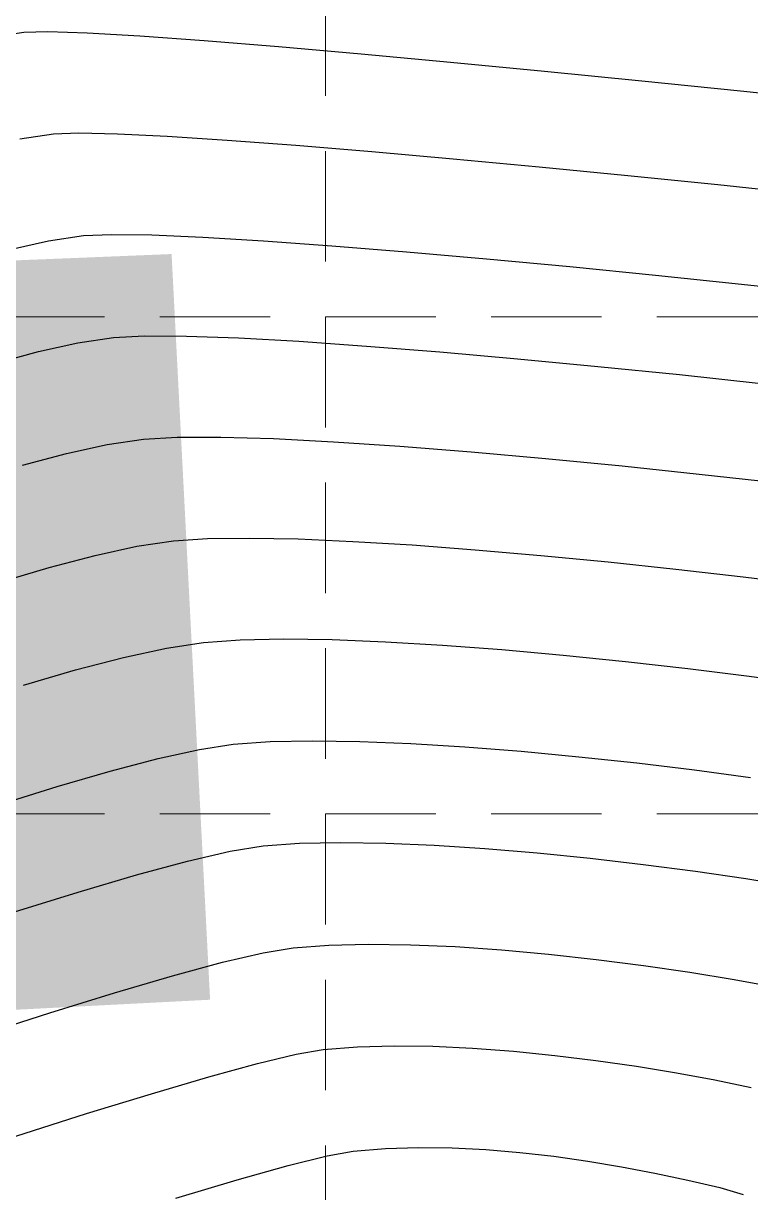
# Model space of a CAD drawing. Header units: inches. Extents: x 2547543 to 2548696, y 7125653 to 7126375.
# Drawn here: x 2548162.64 to 2548188.98, y 7125856.67 to 7125899 of the extents above; entities that cross this region are included whole.
import ezdxf

# ---------------------------------------------------------------- set-up
doc = ezdxf.new("R2010")
doc.units = ezdxf.units.IN
doc.header["$MEASUREMENT"] = 0
doc.linetypes.add('HIDDEN', pattern=[0.375, 0.25, -0.125])
for name, color, linetype in [('CONT-MJR', 6, 'Continuous'), ('CONT-MNR', 14, 'Continuous'), ('EROSION BLANKET', 84, 'Continuous'), ('GRID', 254, 'HIDDEN')]:
    doc.layers.add(name, color=color, linetype=linetype)

msp = doc.modelspace()

# ---------------------------------------------------------------- linework, layer by layer
at = {"layer": 'CONT-MJR', "color": 35, "extrusion": (0.1477954321651976, -0.9890179524311491, 0), "elevation": -6671027.318948362}
msp.add_lwpolyline([(3573353.656288219, 570.0000000000009), (3573354.939073028, 570.0000000000009)], dxfattribs=at)
at = {"layer": 'CONT-MJR', "color": 35, "extrusion": (0.04576885786171678, -0.9989520567324711, 0), "elevation": -7001797.193832854}
msp.add_lwpolyline([(2871638.394225038, 570.0000000000009), (2871639.409951007, 570.0000000000009)], dxfattribs=at)
at = {"layer": 'CONT-MJR', "color": 35}
for points, elevation in [([(2548165.834223473, 7125891.363587121), (2548167.293143562, 7125891.344456732)], 570), ([(2548167.293143562, 7125891.344456732), (2548169.143784569, 7125891.265839651)], 570), ([(2548169.143784569, 7125891.265839651), (2548171.333608872, 7125891.133868188)], 570), ([(2548176.52065688, 7125890.734391373), (2548179.41280534, 7125890.479150647)], 570), ([(2548188.653297073, 7125889.565006956), (2548191.746351028, 7125889.231259597)], 570), ([(2548171.575691722, 7125872.996820161), (2548173.112853144, 7125873.030120217)], 565), ([(2548173.112853144, 7125873.030120217), (2548174.823031823, 7125873.006706919)], 565), ([(2548167.520370089, 7125872.380877873), (2548169.018097489, 7125872.71191888)], 565), ([(2548170.243165097, 7125872.901548334), (2548171.575691722, 7125872.996820161)], 565), ([(2548165.787657677, 7125871.926344977), (2548167.520370089, 7125872.380877873)], 565), ([(2548182.761568238, 7125872.451088481), (2548184.862570056, 7125872.222984636)], 565), ([(2548186.946883873, 7125871.969717926), (2548188.982892149, 7125871.696546767)], 565), ([(2548161.767976936, 7125870.718482178), (2548163.857635032, 7125871.366239856)], 565)]:
    msp.add_lwpolyline(points, dxfattribs=dict(at, elevation=elevation))
at = {"layer": 'CONT-MJR', "color": 35, "extrusion": (0.21724364015921, -0.9761174113857285, 0), "elevation": -6402134.075689521}
msp.add_lwpolyline([(4035359.962147317, 570.0000000000005), (4035361.33697576, 570.0000000000005)], dxfattribs=at)
at = {"layer": 'CONT-MJR', "color": 35, "extrusion": (-0.07216976585427093, -0.9973923625617653, 0), "elevation": -7291210.32186985}
msp.add_lwpolyline([(2027252.732006026, 570.0000000000009), (2027255.214950623, 570.0000000000009)], dxfattribs=at)
at = {"layer": 'CONT-MJR', "color": 35, "extrusion": (-0.08100096605578154, -0.9967140229263508, 0), "elevation": -7308879.980662703}
msp.add_lwpolyline([(1962596.518022456, 570), (1962599.237536746, 570)], dxfattribs=at)
at = {"layer": 'CONT-MJR', "color": 35, "extrusion": (-0.09361187872303821, -0.9956087666156537, 0), "elevation": -7333138.893141481}
msp.add_lwpolyline([(1869921.766970621, 570), (1869924.801477114, 570)], dxfattribs=at)
at = {"layer": 'CONT-MJR', "color": 35, "extrusion": (-0.09854660606685621, -0.9951324366297705, 0), "elevation": -7342319.203499486}
msp.add_lwpolyline([(1833546.700579578, 570.0000000000009), (1833549.813407918, 570.0000000000009)], dxfattribs=at)
at = {"layer": 'CONT-MJR', "color": 35, "extrusion": (-0.1030225812821001, -0.9946790174453128, 0), "elevation": -7350493.803601353}
msp.add_lwpolyline([(1800499.1106756, 570.0000000000005), (1800502.249008629, 570.0000000000005)], dxfattribs=at)
at = {"layer": 'CONT-MJR', "color": 35, "extrusion": (0.1529692677323719, -0.9882309462516452, 0), "elevation": -6652216.384211684}
msp.add_lwpolyline([(3608219.010659929, 565.0000000000009), (3608220.250317129, 565.0000000000009)], dxfattribs=at)
at = {"layer": 'CONT-MJR', "color": 35, "extrusion": (-0.04040180480068539, -0.9991835137595333, 0), "elevation": -7223005.691243785}
msp.add_lwpolyline([(2258196.143099068, 565), (2258197.996190482, 565)], dxfattribs=at)
at = {"layer": 'CONT-MJR', "color": 35, "extrusion": (-0.06160763854695073, -0.9981004452822715, 0), "elevation": -7269324.093816236}
msp.add_lwpolyline([(2104328.069670136, 565.0000000000009), (2104330.034763499, 565.0000000000009)], dxfattribs=at)
at = {"layer": 'CONT-MJR', "color": 35, "extrusion": (-0.07918225714243422, -0.9968601557660078, 0), "elevation": -7305269.216115152}
msp.add_lwpolyline([(1975935.058706459, 565.0000000000005), (1975937.104655609, 565.0000000000005)], dxfattribs=at)
at = {"layer": 'CONT-MJR', "color": 35, "extrusion": (-0.09434040457202375, -0.9955399982246755, 0), "elevation": -7334487.639955697}
msp.add_lwpolyline([(1864558.076545624, 565.0000000000009), (1864560.171963466, 565.0000000000009)], dxfattribs=at)
at = {"layer": 'CONT-MJR', "color": 35, "extrusion": (-0.1206236001260173, -0.9926983162535528, 0), "elevation": -7381212.589504629}
msp.add_lwpolyline([(1670030.461001693, 565), (1670032.560646452, 565)], dxfattribs=at)
at = {"layer": 'CONT-MJR', "color": 35, "extrusion": (0.2787073801274331, -0.960376070225879, 0), "elevation": -6133324.26674768}
msp.add_lwpolyline([(4433228.531496951, 565.0000000000005), (4433230.541149945, 565.0000000000005)], dxfattribs=at)
at = {"layer": 'CONT-MNR', "color": 35, "extrusion": (0.1451039923834464, -0.9894164095032913, 0), "elevation": -6680732.515958403}
msp.add_lwpolyline([(3555189.135810074, 572), (3555190.288382242, 572)], dxfattribs=at)
at = {"layer": 'CONT-MNR', "color": 35}
for points, elevation in [([(2548162.650120658, 7125898.683318573), (2548163.52840445, 7125898.706991998)], 572), ([(2548163.52840445, 7125898.706991998), (2548164.952192646, 7125898.659823919)], 572), ([(2548185.036855322, 7125896.928711616), (2548188.614973882, 7125896.564508518)], 572), ([(2548163.734841293, 7125895.000208539), (2548164.653046364, 7125895.035651207)], 571), ([(2548164.653046364, 7125895.035651207), (2548166.042540378, 7125895.006396613)], 571), ([(2548170.024443215, 7125894.777817663), (2548172.511376026, 7125894.590504317)], 571), ([(2548187.796333796, 7125893.163919104), (2548191.054218055, 7125892.822636904)], 571), ([(2548163.189608073, 7125887.126843993), (2548164.605695796, 7125887.439369844)], 569), ([(2548167.017515541, 7125887.692069478), (2548168.54227734, 7125887.683591111)], 569), ([(2548170.426957505, 7125887.614784698), (2548172.619945583, 7125887.491881574)], 569), ([(2548161.677504039, 7125886.715279687), (2548163.189608073, 7125887.126843993)], 569), ([(2548183.44276797, 7125886.583928574), (2548186.403138821, 7125886.284011856)], 569), ([(2548166.989003195, 7125883.950878437), (2548168.204272278, 7125884.0214162)], 568), ([(2548169.790437307, 7125884.02450279), (2548171.697993426, 7125883.966407104)], 568), ([(2548164.206218598, 7125883.432423255), (2548165.673826065, 7125883.753614541)], 568), ([(2548165.673826065, 7125883.753614541), (2548166.989003195, 7125883.950878437)], 568), ([(2548171.697993426, 7125883.966407104), (2548173.877435784, 7125883.853398047)], 568), ([(2548173.877435784, 7125883.853398047), (2548176.279259528, 7125883.691744519)], 568), ([(2548169.308542176, 7125880.348952651), (2548170.828895006, 7125880.369376378)], 567), ([(2548170.828895006, 7125880.369376378), (2548172.596787718, 7125880.334207126)], 567), ([(2548176.723214378, 7125880.117759855), (2548179.005759122, 7125879.94681692)], 567), ([(2548183.81953843, 7125879.505330168), (2548186.274783791, 7125879.245121436)], 567), ([(2548170.497140543, 7125876.679400715), (2548172.065324458, 7125876.712418451)], 566), ([(2548172.065324458, 7125876.712418451), (2548173.83010468, 7125876.688825331)], 566), ([(2548173.83010468, 7125876.688825331), (2548175.758589682, 7125876.613735104)], 566), ([(2548179.975107913, 7125876.329518339), (2548182.197358085, 7125876.130619304)], 566), ([(2548184.451746925, 7125875.900678169), (2548186.705382903, 7125875.644808686)], 566), ([(2548174.135340196, 7125869.347698594), (2548175.769981124, 7125869.325068271)], 564), ([(2548168.583736504, 7125868.668282801), (2548170.1311844, 7125869.024673259)], 564), ([(2548183.170346189, 7125868.776930185), (2548185.090682802, 7125868.552088542)], 564), ([(2548186.981035557, 7125868.302762878), (2548188.812363455, 7125868.034272613)], 564), ([(2548172.412606366, 7125865.535328266), (2548173.702486625, 7125865.630705113)], 563), ([(2548173.702486625, 7125865.630705113), (2548175.125942877, 7125865.665303607)], 563), ([(2548175.125942877, 7125865.665303607), (2548176.658504841, 7125865.64436649)], 563), ([(2548176.658504841, 7125865.64436649), (2548178.275702235, 7125865.573136494)], 563), ([(2548169.851002613, 7125865.007040962), (2548171.325250688, 7125865.353874682)], 563), ([(2548186.774760788, 7125864.646089201), (2548188.385894844, 7125864.383199442)], 563), ([(2548161.072450061, 7125862.366126411), (2548163.600585865, 7125863.174369833)], 563), ([(2548171.118267232, 7125861.346429869), (2548172.515808357, 7125861.682857221)], 562), ([(2548172.515808357, 7125861.682857221), (2548173.497327, 7125861.852218233)], 562), ([(2548174.743164583, 7125861.946944958), (2548176.072478777, 7125861.982847589)], 562), ([(2548178.913891773, 7125861.897931027), (2548180.392167959, 7125861.786987063)], 562), ([(2548180.392167959, 7125861.786987063), (2548181.886275528, 7125861.636969463)], 562), ([(2548162.3629133, 7125858.713151625), (2548164.927026658, 7125859.526297054)], 562), ([(2548174.582047634, 7125858.169108198), (2548175.759074307, 7125858.262271913)], 561), ([(2548175.759074307, 7125858.262271913), (2548176.957039011, 7125858.300073484)], 561), ([(2548176.957039011, 7125858.300073484), (2548178.171034378, 7125858.286771809)], 561), ([(2548178.171034378, 7125858.286771809), (2548179.396153039, 7125858.226625781)], 561), ([(2548179.396153039, 7125858.226625781), (2548180.627487624, 7125858.123894295)], 561), ([(2548173.645961733, 7125857.998654147), (2548174.582047634, 7125858.169108198)], 561), ([(2548181.860130765, 7125857.982836248), (2548183.08917509, 7125857.807710538)], 561), ([(2548183.08917509, 7125857.807710538), (2548184.309713231, 7125857.602776055)], 561), ([(2548170.377242755, 7125857.12376101), (2548172.225093713, 7125857.643090497)], 561), ([(2548184.309713231, 7125857.602776055), (2548185.51683782, 7125857.372291698)], 561), ([(2548185.51683782, 7125857.372291698), (2548186.705641486, 7125857.120516364)], 561), ([(2548168.16020804, 7125856.462009449), (2548170.377242755, 7125857.12376101)], 561), ([(2548186.705641486, 7125857.120516364), (2548187.871216859, 7125856.851708946)], 561)]:
    msp.add_lwpolyline(points, dxfattribs=dict(at, elevation=elevation))
at = {"layer": 'CONT-MNR', "color": 35, "extrusion": (-0.05811893224225263, -0.9983096662434059, 0), "elevation": -7261950.138971715}
msp.add_lwpolyline([(2129708.081581119, 572), (2129709.992723499, 572)], dxfattribs=at)
at = {"layer": 'CONT-MNR', "color": 35, "extrusion": (-0.07191450951019863, -0.99741079968181, 0), "elevation": -7290698.339855116}
msp.add_lwpolyline([(2029113.646706755, 572.0000000000009), (2029115.983411887, 572.0000000000009)], dxfattribs=at)
at = {"layer": 'CONT-MNR', "color": 35, "extrusion": (-0.08074404920270639, -0.9967348687180313, 0), "elevation": -7308380.885507892}
msp.add_lwpolyline([(1964475.194357673, 572.0000000000009), (1964477.895193524, 572.0000000000009)], dxfattribs=at)
at = {"layer": 'CONT-MNR', "color": 35, "extrusion": (-0.08696006969224825, -0.996211797901992, 0), "elevation": -7320493.024775162}
msp.add_lwpolyline([(1918850.291862089, 572), (1918853.295238392, 572)], dxfattribs=at)
at = {"layer": 'CONT-MNR', "color": 35, "extrusion": (-0.09164978568562834, -0.9957913018217113, 0), "elevation": -7329446.829103284}
msp.add_lwpolyline([(1884363.360336022, 572), (1884366.604589966, 572)], dxfattribs=at)
at = {"layer": 'CONT-MNR', "color": 35, "extrusion": (-0.09538983338161197, -0.9954399930118482, 0), "elevation": -7336473.74614874}
msp.add_lwpolyline([(1856820.210256335, 572), (1856823.63368732, 572)], dxfattribs=at)
at = {"layer": 'CONT-MNR', "color": 35, "extrusion": (-0.09852048855657067, -0.9951350226650527, 0), "elevation": -7342278.036425798}
msp.add_lwpolyline([(1833737.786699322, 572.0000000000009), (1833741.327585335, 572.0000000000009)], dxfattribs=at)
at = {"layer": 'CONT-MNR', "color": 35, "extrusion": (-0.1037770923665607, -0.9946005806855043, 0), "elevation": -7351864.466228575}
msp.add_lwpolyline([(1794925.050179656, 572), (1794928.640763468, 572)], dxfattribs=at)
at = {"layer": 'CONT-MNR', "color": 35, "extrusion": (0.1468807283698463, -0.9891542102390019, 0), "elevation": -6674332.895798215}
msp.add_lwpolyline([(3567182.301962091, 571), (3567183.534614281, 571)], dxfattribs=at)
at = {"layer": 'CONT-MNR', "color": 35, "extrusion": (-0.04858424167166879, -0.9988190884545554, 0), "elevation": -7241280.669542255}
msp.add_lwpolyline([(2198950.678723322, 571), (2198952.488905939, 571)], dxfattribs=at)
at = {"layer": 'CONT-MNR', "color": 35, "extrusion": (-0.06455768733632754, -0.9979139767564061, 0), "elevation": -7275533.959397542}
msp.add_lwpolyline([(2082821.017083593, 571.0000000000009), (2082823.195485676, 571.0000000000009)], dxfattribs=at)
at = {"layer": 'CONT-MNR', "color": 35, "extrusion": (-0.08270303679147985, -0.9965742359229779, 0), "elevation": -7312224.561758892}
msp.add_lwpolyline([(1950109.951033813, 571), (1950112.707747396, 571)], dxfattribs=at)
at = {"layer": 'CONT-MNR', "color": 35, "extrusion": (-0.08854090347704577, -0.9960725417415482, 0), "elevation": -7323525.449471164}
msp.add_lwpolyline([(1907234.281743078, 571), (1907237.248262609, 571)], dxfattribs=at)
at = {"layer": 'CONT-MNR', "color": 35, "extrusion": (-0.09327259957505277, -0.9956406089390447, 0), "elevation": -7332504.746972186}
msp.add_lwpolyline([(1872419.041198462, 571.0000000000005), (1872422.164543904, 571.0000000000005)], dxfattribs=at)
at = {"layer": 'CONT-MNR', "color": 35, "extrusion": (-0.09729328158388849, -0.9952557547478126, 0), "elevation": -7340007.743675313}
msp.add_lwpolyline([(1842790.533248784, 571.0000000000005), (1842793.760411701, 571.0000000000005)], dxfattribs=at)
at = {"layer": 'CONT-MNR', "color": 35, "extrusion": (-0.100866088474444, -0.9949000111548225, 0), "elevation": -7346576.923985697}
msp.add_lwpolyline([(1816427.818710879, 571.0000000000009), (1816431.096665777, 571.0000000000009)], dxfattribs=at)
at = {"layer": 'CONT-MNR', "color": 35, "extrusion": (0.148214290588911, -0.9889552689910833, 0), "elevation": -6669509.520065214}
msp.add_lwpolyline([(3576179.164702076, 569.0000000000009), (3576180.477791561, 569.0000000000009)], dxfattribs=at)
at = {"layer": 'CONT-MNR', "color": 35, "extrusion": (0.05210240794858001, -0.9986417471175335, 0), "elevation": -6983443.297103879}
msp.add_lwpolyline([(2915980.755099876, 569), (2915981.869846964, 569)], dxfattribs=at)
at = {"layer": 'CONT-MNR', "color": 35, "extrusion": (-0.03648396435306654, -0.9993342385533903, 0), "elevation": -7214110.832560559}
msp.add_lwpolyline([(2286491.437670335, 569.0000000000009), (2286493.323606084, 569.0000000000009)], dxfattribs=at)
at = {"layer": 'CONT-MNR', "color": 35, "extrusion": (-0.06954161356961236, -0.9975790514952361, 0), "elevation": -7285840.120857911}
msp.add_lwpolyline([(2046457.910950484, 569), (2046460.366580977, 569)], dxfattribs=at)
at = {"layer": 'CONT-MNR', "color": 35, "extrusion": (-0.07975296484447333, -0.9968146591009365, 0), "elevation": -7306413.457532861}
msp.add_lwpolyline([(1971747.622357443, 569), (1971750.285613366, 569)], dxfattribs=at)
at = {"layer": 'CONT-MNR', "color": 35, "extrusion": (-0.08790035339884672, -0.9961292726711518, 0), "elevation": -7322290.465234691}
msp.add_lwpolyline([(1911946.428111115, 569), (1911949.247272421, 569)], dxfattribs=at)
at = {"layer": 'CONT-MNR', "color": 35, "extrusion": (-0.09474903139235079, -0.9955011908833717, 0), "elevation": -7335266.49341303}
msp.add_lwpolyline([(1861545.876959406, 569), (1861548.800225824, 569)], dxfattribs=at)
at = {"layer": 'CONT-MNR', "color": 35, "extrusion": (-0.1063962516597926, -0.9943238092456332, 0), "elevation": -7356555.8759943}
msp.add_lwpolyline([(1775554.820664132, 569.0000000000005), (1775557.796571999, 569.0000000000005)], dxfattribs=at)
at = {"layer": 'CONT-MNR', "color": 35, "extrusion": (0.001945940918575131, -0.9999981066551784, 0), "elevation": -7120911.944884486}
msp.add_lwpolyline([(2562029.929009499, 568.0000000000009), (2562031.515177531, 568.0000000000009)], dxfattribs=at)
at = {"layer": 'CONT-MNR', "color": 35, "extrusion": (-0.07899618088784365, -0.9968749186358011, 0), "elevation": -7304910.9197065}
msp.add_lwpolyline([(1977295.423957735, 568), (1977298.006729383, 568)], dxfattribs=at)
at = {"layer": 'CONT-MNR', "color": 35, "extrusion": (0.2584763562073948, -0.966017584354316, 0), "elevation": -6225088.500738465}
msp.add_lwpolyline([(4303442.164778626, 568), (4303443.81540083, 568)], dxfattribs=at)
at = {"layer": 'CONT-MNR', "color": 35, "extrusion": (-0.08865229250863824, -0.9960626340913322, 0), "elevation": -7323728.17412733}
msp.add_lwpolyline([(1906419.834075612, 568.0000000000009), (1906422.542812857, 568.0000000000009)], dxfattribs=at)
at = {"layer": 'CONT-MNR', "color": 35, "extrusion": (-0.0969365234282171, -0.9952905658277138, 0), "elevation": -7339336.23022366}
msp.add_lwpolyline([(1845422.710377686, 568), (1845425.495432503, 568)], dxfattribs=at)
at = {"layer": 'CONT-MNR', "color": 35, "extrusion": (-0.1044015925312345, -0.9945352218382927, 0), "elevation": -7352976.109412877}
msp.add_lwpolyline([(1790305.530871609, 568.0000000000005), (1790308.342537496, 568.0000000000005)], dxfattribs=at)
at = {"layer": 'CONT-MNR', "color": 35, "extrusion": (-0.1114714821281357, -0.9937676331377254, 0), "elevation": -7365521.763995581}
msp.add_lwpolyline([(1737973.179040245, 568), (1737975.967577308, 568)], dxfattribs=at)
at = {"layer": 'CONT-MNR', "color": 35, "extrusion": (0.1485218899062038, -0.9889091203031194, 0), "elevation": -6668389.248876095}
msp.add_lwpolyline([(3578254.511956128, 567), (3578255.852785015, 567)], dxfattribs=at)
at = {"layer": 'CONT-MNR', "color": 35, "extrusion": (0.0656042688433289, -0.9978457194925137, 0), "elevation": -6943358.419442302}
msp.add_lwpolyline([(3010166.769744859, 567), (3010168.007229093, 567)], dxfattribs=at)
at = {"layer": 'CONT-MNR', "color": 35, "extrusion": (-0.04324515622840023, -0.9990644906425117, 0), "elevation": -7229410.128519148}
msp.add_lwpolyline([(2237628.949161255, 567), (2237630.92845089, 567)], dxfattribs=at)
at = {"layer": 'CONT-MNR', "color": 35, "extrusion": (-0.06077774155238428, -0.998151324264909, 0), "elevation": -7267579.102408309}
msp.add_lwpolyline([(2110368.917638156, 567), (2110371.070606966, 567)], dxfattribs=at)
at = {"layer": 'CONT-MNR', "color": 35, "extrusion": (0.2123540435062152, -0.9771927958220734, 0), "elevation": -6422245.15453722}
msp.add_lwpolyline([(4003258.087527725, 567), (4003259.634583285, 567)], dxfattribs=at)
at = {"layer": 'CONT-MNR', "color": 35, "extrusion": (-0.08624454442143567, -0.9962739977323202, 0), "elevation": -7319095.439431831}
msp.add_lwpolyline([(1924116.21539014, 567), (1924118.602390325, 567)], dxfattribs=at)
at = {"layer": 'CONT-MNR', "color": 35, "extrusion": (0.2548654273512245, -0.966976532259743, 0), "elevation": -6241119.258550996}
msp.add_lwpolyline([(4280154.643420123, 567.0000000000009), (4280156.368741307, 567.0000000000009)], dxfattribs=at)
at = {"layer": 'CONT-MNR', "color": 35, "extrusion": (-0.0962880443908169, -0.9953535113251935, 0), "elevation": -7338128.823642296}
msp.add_lwpolyline([(1850204.263103527, 567.0000000000005), (1850206.710146776, 567.0000000000005)], dxfattribs=at)
at = {"layer": 'CONT-MNR', "color": 35, "extrusion": (0.2844285299661735, -0.9586972469665705, 0), "elevation": -6106790.449828369}
msp.add_lwpolyline([(4469718.898208416, 567), (4469720.771248696, 567)], dxfattribs=at)
at = {"layer": 'CONT-MNR', "color": 35, "extrusion": (-0.1140032871995343, -0.9934803724823659, 0), "elevation": -7369922.778429695}
msp.add_lwpolyline([(1719199.391295873, 567.0000000000005), (1719201.844110338, 567.0000000000005)], dxfattribs=at)
at = {"layer": 'CONT-MNR', "color": 35, "extrusion": (-0.1225283192995603, -0.9924650175042066, 0), "elevation": -7384410.872311691}
msp.add_lwpolyline([(1655866.181094996, 567), (1655868.579573585, 567)], dxfattribs=at)
at = {"layer": 'CONT-MNR', "color": 35, "extrusion": (0.1488561214364836, -0.9888588651121488, 0), "elevation": -6667175.654744399}
msp.add_lwpolyline([(3580508.663603923, 566), (3580510.012360473, 566)], dxfattribs=at)
at = {"layer": 'CONT-MNR', "color": 35, "extrusion": (0.07059553616201832, -0.9975050226810876, 0), "elevation": -6928208.316230371}
msp.add_lwpolyline([(3044866.612307722, 566), (3044867.954352172, 566)], dxfattribs=at)
at = {"layer": 'CONT-MNR', "color": 35, "extrusion": (-0.05888549295965056, -0.9982647438024138, 0), "elevation": -7263561.97787027}
msp.add_lwpolyline([(2124143.263642612, 566), (2124145.32652049, 566)], dxfattribs=at)
at = {"layer": 'CONT-MNR', "color": 35, "extrusion": (-0.07522739366447558, -0.9971664049908872, 0), "elevation": -7297377.420030835}
msp.add_lwpolyline([(2004896.197853046, 566), (2004898.361203081, 566)], dxfattribs=at)
at = {"layer": 'CONT-MNR', "color": 35, "extrusion": (0.2517186905112867, -0.9678004447443094, 0), "elevation": -6255004.931604384}
msp.add_lwpolyline([(4259830.840897092, 566), (4259832.63845419, 566)], dxfattribs=at)
at = {"layer": 'CONT-MNR', "color": 35, "extrusion": (0.2112279254995624, -0.9774368335033992, 0), "elevation": -6426849.845164653}
msp.add_lwpolyline([(3995855.58669754, 566.0000000000009), (3995857.1757592, 566.0000000000009)], dxfattribs=at)
at = {"layer": 'CONT-MNR', "color": 35, "extrusion": (-0.1014706503724628, -0.9948385331866623, 0), "elevation": -7347661.862288617}
msp.add_lwpolyline([(1811962.554064535, 566.0000000000009), (1811964.820149697, 566.0000000000009)], dxfattribs=at)
at = {"layer": 'CONT-MNR', "color": 35, "extrusion": (0.2795695751435383, -0.9601254358957801, 0), "elevation": -6129345.136953442}
msp.add_lwpolyline([(4438733.622928486, 566.0000000000009), (4438735.594688928, 566.0000000000009)], dxfattribs=at)
at = {"layer": 'CONT-MNR', "color": 35, "extrusion": (-0.1236760881573064, -0.992322641693772, 0), "elevation": -7386317.507854081}
msp.add_lwpolyline([(1647322.938569151, 566.0000000000009), (1647325.175736274, 566.0000000000009)], dxfattribs=at)
at = {"layer": 'CONT-MNR', "color": 35, "extrusion": (-0.1345403102216789, -0.9909081213338876, 0), "elevation": -7403921.902411114}
msp.add_lwpolyline([(1566303.618218152, 566), (1566305.791432426, 566)], dxfattribs=at)
at = {"layer": 'CONT-MNR', "color": 35, "extrusion": (0.1598343422057558, -0.9871438512454269, 0), "elevation": -6626972.695740243}
msp.add_lwpolyline([(3654369.065128955, 564.0000000000009), (3654370.277415623, 564.0000000000009)], dxfattribs=at)
at = {"layer": 'CONT-MNR', "color": 35, "extrusion": (0.07231180764625002, -0.9973820744704268, 0), "elevation": -6922951.348579193}
msp.add_lwpolyline([(3056784.889348779, 564.0000000000009), (3056786.209881501, 564.0000000000009)], dxfattribs=at)
at = {"layer": 'CONT-MNR', "color": 35, "extrusion": (0.02265297869062163, -0.9997433883534526, 0), "elevation": -7066317.032244345}
msp.add_lwpolyline([(2708940.919903863, 564), (2708942.410665208, 564)], dxfattribs=at)
at = {"layer": 'CONT-MNR', "color": 35, "extrusion": (-0.04208680767190438, -0.9991139577745815, 0), "elevation": -7226800.087498846}
msp.add_lwpolyline([(2246012.886871861, 564), (2246014.63828575, 564)], dxfattribs=at)
at = {"layer": 'CONT-MNR', "color": 35, "extrusion": (-0.06493366934729401, -0.9978895823612433, 0), "elevation": -7276293.20770902}
msp.add_lwpolyline([(2080090.963278971, 564.0000000000009), (2080092.803204178, 564.0000000000009)], dxfattribs=at)
at = {"layer": 'CONT-MNR', "color": 35, "extrusion": (-0.08416937825441995, -0.9964514618205267, 0), "elevation": -7315061.385272959}
msp.add_lwpolyline([(1939357.06979986, 564.0000000000009), (1939358.969723143, 564.0000000000009)], dxfattribs=at)
at = {"layer": 'CONT-MNR', "color": 35, "extrusion": (-0.100995693419564, -0.9948868628696941, 0), "elevation": -7346788.758950352}
msp.add_lwpolyline([(1815469.97086646, 564), (1815471.902020187, 564)], dxfattribs=at)
at = {"layer": 'CONT-MNR', "color": 35, "extrusion": (0.2600109831313575, -0.9656056589783766, 0), "elevation": -6218227.292588813}
msp.add_lwpolyline([(4313328.206524656, 564), (4313330.122592032, 564)], dxfattribs=at)
at = {"layer": 'CONT-MNR', "color": 35, "extrusion": (-0.1307612688819026, -0.9914138845912916, 0), "elevation": -7397888.938116656}
msp.add_lwpolyline([(1594518.465654706, 564.0000000000009), (1594520.372378813, 564.0000000000009)], dxfattribs=at)
at = {"layer": 'CONT-MNR', "color": 35, "extrusion": (0.2822143991127521, -0.9593513605209659, 0), "elevation": -6117081.980309516}
msp.add_lwpolyline([(4455607.632423772, 564), (4455609.826462617, 564)], dxfattribs=at)
at = {"layer": 'CONT-MNR', "color": 35, "extrusion": (-0.1598749059250743, -0.9871372824766821, 0), "elevation": -7441601.453295261}
msp.add_lwpolyline([(1376164.697860116, 564.0000000000009), (1376166.463837428, 564.0000000000009)], dxfattribs=at)
at = {"layer": 'CONT-MNR', "color": 35, "extrusion": (0.2971513650027408, -0.9548303861299178, 0), "elevation": -6046804.267456697}
msp.add_lwpolyline([(4550523.865074153, 564), (4550526.285937461, 564)], dxfattribs=at)
at = {"layer": 'CONT-MNR', "color": 35, "extrusion": (0.1645998978466852, -0.986360417711934, 0), "elevation": -6609242.787174713}
msp.add_lwpolyline([(3686332.042092847, 563), (3686333.144484689, 563)], dxfattribs=at)
at = {"layer": 'CONT-MNR', "color": 35, "extrusion": (-0.06915722094450447, -0.9976057732347147, 0), "elevation": -7285029.563074197}
msp.add_lwpolyline([(2049272.299209591, 563.0000000000005), (2049273.980597758, 563.0000000000005)], dxfattribs=at)
at = {"layer": 'CONT-MNR', "color": 35, "extrusion": (-0.09074045414830367, -0.9958745754265242, 0), "elevation": -7327691.242586069}
msp.add_lwpolyline([(1891063.36111391, 563.0000000000009), (1891065.081267683, 563.0000000000009)], dxfattribs=at)
at = {"layer": 'CONT-MNR', "color": 35, "extrusion": (0.2621669246610012, -0.965022540469285, 0), "elevation": -6208574.498784611}
msp.add_lwpolyline([(4327205.580166773, 563), (4327207.457607154, 563)], dxfattribs=at)
at = {"layer": 'CONT-MNR', "color": 35, "extrusion": (-0.1098992884381827, -0.9939427279279129, 0), "elevation": -7362745.347811078}
msp.add_lwpolyline([(1749619.110420547, 563), (1749620.845210635, 563)], dxfattribs=at)
at = {"layer": 'CONT-MNR', "color": 35, "extrusion": (-0.1275124705582582, -0.9918369673752483, 0), "elevation": -7392621.600289123}
msp.add_lwpolyline([(1618745.821198592, 563), (1618747.546317084, 563)], dxfattribs=at)
at = {"layer": 'CONT-MNR', "color": 35, "extrusion": (-0.1443227758122726, -0.9895306647001095, 0), "elevation": -7419022.968429259}
msp.add_lwpolyline([(1493082.696198723, 563), (1493084.38722294, 563)], dxfattribs=at)
at = {"layer": 'CONT-MNR', "color": 35, "extrusion": (0.2821388926310261, -0.9593735691923864, 0), "elevation": -6117428.764355474}
msp.add_lwpolyline([(4455126.401099915, 563.0000000000009), (4455128.589953536, 563.0000000000009)], dxfattribs=at)
at = {"layer": 'CONT-MNR', "color": 35, "extrusion": (-0.1784516607005483, -0.9839486799590802, 0), "elevation": -7466213.302657302}
msp.add_lwpolyline([(1235664.265479462, 563), (1235665.814826034, 563)], dxfattribs=at)
at = {"layer": 'CONT-MNR', "color": 35, "extrusion": (0.2953180989853278, -0.9553989849333586, 0), "elevation": -6055523.613138315}
msp.add_lwpolyline([(4538909.28372832, 563.0000000000005), (4538911.731623061, 563.0000000000005)], dxfattribs=at)
at = {"layer": 'CONT-MNR', "color": 35, "extrusion": (0.07581573049434856, -0.9971218456184824, 0), "elevation": -6912160.886580001}
msp.add_lwpolyline([(3081091.88233854, 562.0000000000009), (3081093.131772185, 562.0000000000009)], dxfattribs=at)
at = {"layer": 'CONT-MNR', "color": 35, "extrusion": (-0.01288245575163232, -0.9999170177238745, 0), "elevation": -7158097.428101972}
msp.add_lwpolyline([(2456166.017342041, 562), (2456167.413337383, 562)], dxfattribs=at)
at = {"layer": 'CONT-MNR', "color": 35, "extrusion": (-0.04625356505572279, -0.9989297311220825, 0), "elevation": -7236097.668880649}
msp.add_lwpolyline([(2215853.713348556, 562), (2215855.160430821, 562)], dxfattribs=at)
at = {"layer": 'CONT-MNR', "color": 35, "extrusion": (-0.1224147524718872, -0.9924790317065881, 0), "elevation": -7384203.312396343}
msp.add_lwpolyline([(1656706.50266447, 562.0000000000009), (1656708.00700622, 562.0000000000009)], dxfattribs=at)
at = {"layer": 'CONT-MNR', "color": 35, "extrusion": (0.2647959475965698, -0.9643044675497645, 0), "elevation": -6196754.545602721}
msp.add_lwpolyline([(4344110.171993407, 562.0000000000009), (4344112.001096038, 562.0000000000009)], dxfattribs=at)
at = {"layer": 'CONT-MNR', "color": 35, "extrusion": (-0.143152161785065, -0.9897006914094092, 0), "elevation": -7417247.966111518}
msp.add_lwpolyline([(1501856.380782862, 562), (1501857.871169221, 562)], dxfattribs=at)
at = {"layer": 'CONT-MNR', "color": 35, "extrusion": (-0.1627926038718798, -0.986660310403035, 0), "elevation": -7445630.11000315}
msp.add_lwpolyline([(1354155.35334499, 562.0000000000009), (1354156.812949532, 562.0000000000009)], dxfattribs=at)
at = {"layer": 'CONT-MNR', "color": 35, "extrusion": (0.2826898989545061, -0.9592113536802466, 0), "elevation": -6114864.906333339}
msp.add_lwpolyline([(4458639.694169117, 562), (4458641.862962025, 562)], dxfattribs=at)
at = {"layer": 'CONT-MNR', "color": 35, "extrusion": (-0.1819794901772422, -0.9833023264260241, 0), "elevation": -7470593.343653474}
msp.add_lwpolyline([(1208876.95933192, 562.0000000000009), (1208878.371227311, 562.0000000000009)], dxfattribs=at)
at = {"layer": 'CONT-MNR', "color": 35, "extrusion": (0.2013967523536926, 0.9795097488751123, 0), "elevation": 7493046.792472987}
msp.add_lwpolyline([(-1060849.465509149, 562.0000000000009), (-1060850.812708467, 562.0000000000009)], dxfattribs=at)
at = {"layer": 'CONT-MNR', "color": 35, "extrusion": (0.2942770444082158, -0.9557201583802473, 0), "elevation": -6060461.151677932}
msp.add_lwpolyline([(4532309.467903734, 562), (4532311.923745995, 562)], dxfattribs=at)
at = {"layer": 'CONT-MNR', "color": 35, "extrusion": (0.2427583660846324, -0.9700867877133055, 0), "elevation": -6294110.224821977}
msp.add_lwpolyline([(4201809.766769765, 561.0000000000009), (4201811.231451109, 561.0000000000009)], dxfattribs=at)
at = {"layer": 'CONT-MNR', "color": 35, "extrusion": (-0.1136934159667811, -0.9935158816877587, 0), "elevation": -7369364.576782164}
msp.add_lwpolyline([(1721494.771017853, 561.0000000000009), (1721496.011705761, 561.0000000000009)], dxfattribs=at)
at = {"layer": 'CONT-MNR', "color": 35, "extrusion": (-0.2868164567983046, -0.9579855531842149, 0), "elevation": -7557330.13447476}
msp.add_lwpolyline([(397314.1535659081, 561.0000000000005), (397315.0361766652, 561.0000000000005)], dxfattribs=at)
at = {"layer": 'EROSION BLANKET', "ltscale": 60, "const_width": 10}
msp.add_lwpolyline([(2548142.160097584, 7125862.493816629), (2548141.140607632, 7125884.55514225), (2548163.269514216, 7125885.454381264), (2548164.408941782, 7125863.393055643)], dxfattribs=at)
at = {"layer": 'GRID', "color": 252, "linetype": 'HIDDEN', "lineweight": 0, "ltscale": 16}
for p, q in [((2548173.583313593, 7126356.376313465), (2548173.583313593, 7125726.296813901)), ((2547561.583313602, 7125888.376313471), (2548677.583313586, 7125888.376313471)), ((2547561.583313602, 7125870.376313471), (2548677.583313586, 7125870.376313471))]:
    msp.add_line(p, q, dxfattribs=at)

doc.saveas('drawing.dxf')
